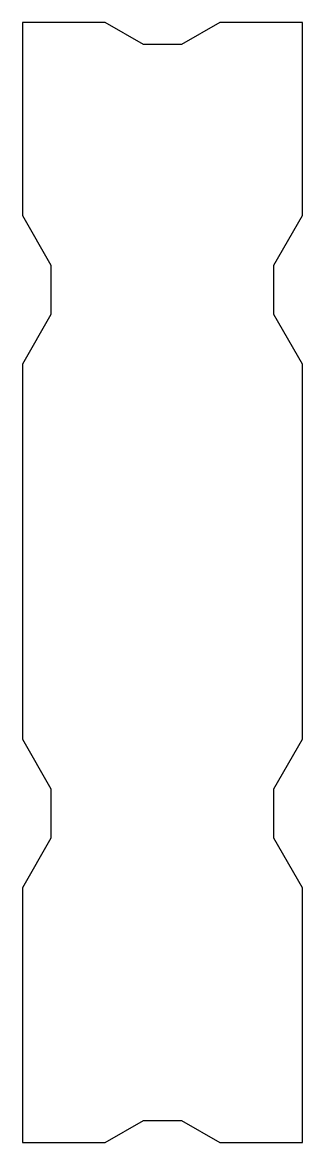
# Model space of a CAD drawing. Header units: millimetres. Extents: x 2210 to 2310, y 1932 to 2332.
import ezdxf

# ---------------------------------------------------------------- set-up
doc = ezdxf.new("R2010")
doc.units = ezdxf.units.MM

msp = doc.modelspace()

# ---------------------------------------------------------------- linework, layer by layer
for p, q in [((2239.09, 2331.69), (2209.59, 2331.69)), ((2209.59, 2331.69), (2209.59, 2262.69)), ((2252.76, 2323.8), (2239.09, 2331.69)), ((2280.09, 2331.69), (2266.43, 2323.8)), ((2309.59, 2331.69), (2280.09, 2331.69)), ((2309.59, 2262.69), (2309.59, 2331.69)), ((2266.43, 2323.8), (2252.76, 2323.8)), ((2209.59, 2262.69), (2219.79, 2245.02)), ((2299.39, 2245.02), (2309.59, 2262.69)), ((2219.79, 2245.02), (2219.79, 2227.35)), ((2299.39, 2227.35), (2299.39, 2245.02)), ((2219.79, 2227.35), (2209.59, 2209.69)), ((2309.59, 2209.69), (2299.39, 2227.35)), ((2209.59, 2209.69), (2209.59, 2075.69)), ((2309.59, 2075.69), (2309.59, 2209.69)), ((2209.59, 2075.69), (2219.79, 2058.02)), ((2299.39, 2058.02), (2309.59, 2075.69)), ((2219.79, 2058.02), (2219.79, 2040.35)), ((2299.39, 2040.35), (2299.39, 2058.02)), ((2219.79, 2040.35), (2209.59, 2022.68)), ((2309.59, 2022.68), (2299.39, 2040.35)), ((2209.59, 2022.68), (2209.59, 1931.68)), ((2309.59, 1931.68), (2309.59, 2022.68)), ((2239.09, 1931.68), (2252.76, 1939.57)), ((2252.76, 1939.57), (2266.43, 1939.57)), ((2266.43, 1939.57), (2280.09, 1931.68)), ((2209.59, 1931.68), (2239.09, 1931.68)), ((2280.09, 1931.68), (2309.59, 1931.68))]:
    msp.add_line(p, q)

doc.saveas('drawing.dxf')
